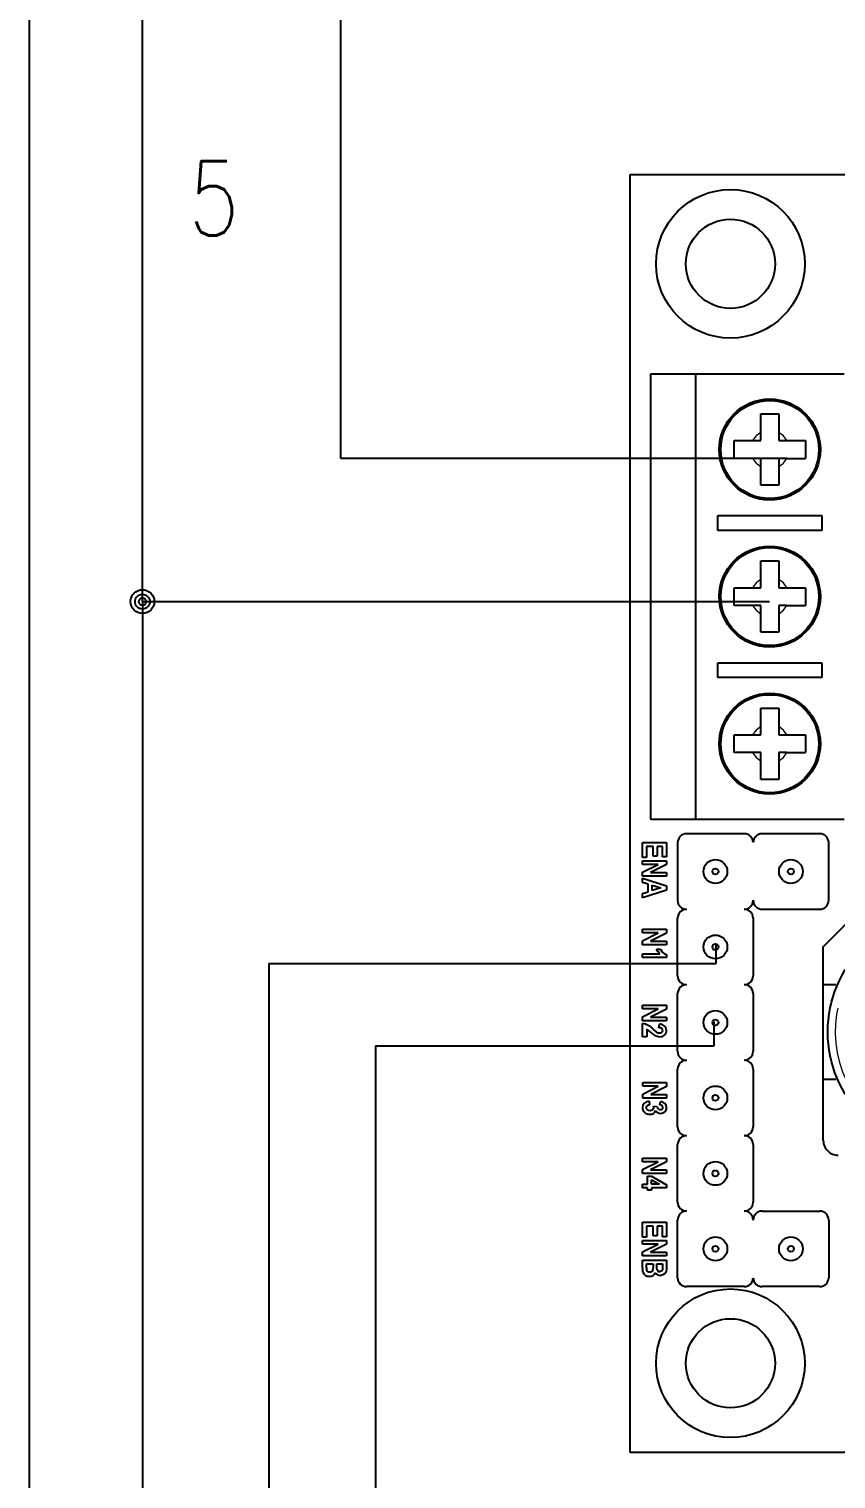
# Model space of a CAD drawing. Header units: inches. Extents: x 15 to 148, y 10 to 111.
# Drawn here: x 126.91 to 128.946, y 105.016 to 108.676 of the extents above; entities that cross this region are included whole.
import ezdxf
from ezdxf.enums import TextEntityAlignment as Align

# ---------------------------------------------------------------- set-up
doc = ezdxf.new("R2010")
doc.units = ezdxf.units.IN
doc.header["$MEASUREMENT"] = 0
doc.linetypes.add('PHANTOM', pattern=[1.27, 0.635, -0.127, 0.127, -0.127, 0.127, -0.127])
doc.layers.add('BLK_12AWG', color=7, linetype='Continuous')
doc.layers.add('SYMS', color=7, linetype='Continuous')
doc.layers.add('WIRENO', color=5, linetype='Continuous', true_color=0x0000ff)
doc.styles.add('WD', font='romans.shx')

# ---------------------------------------------------------------- blocks, each defined once
blk = doc.blocks.new('L298N')
at = {"color": 7, "linetype": 'Continuous', "lineweight": 25}
for p, q in [((150.9436, 102.6038), (150.9436, 106.9788)), ((155.2436, 106.9788), (155.2436, 102.6038)), ((153.542, 103.2538), (153.4136, 103.3822)), ((151.6136, 102.8238), (151.6136, 103.3238)), ((153.1136, 103.3238), (153.1136, 102.8238)), ((153.3856, 103.2718), (153.1916, 103.2718)), ((153.6686, 103.2538), (153.542, 103.2538)), ((153.6686, 103.2538), (153.6686, 103.2963)), ((153.9886, 103.2538), (153.6686, 103.2538)), ((153.9886, 103.2963), (153.9886, 103.2538)), ((154.1936, 103.2538), (153.9886, 103.2538)), ((154.4616, 103.2718), (154.6556, 103.2718)), ((152.0911, 103.2488), (152.1411, 103.2488)), ((152.0911, 102.8988), (152.0911, 103.2488)), ((152.1411, 103.2488), (152.1411, 102.8988)), ((152.5861, 103.2488), (152.6361, 103.2488)), ((152.5861, 102.8988), (152.5861, 103.2488)), ((152.6361, 103.2488), (152.6361, 102.8988)), ((153.1616, 103.2418), (153.1616, 103.0478)), ((153.4156, 103.0478), (153.4156, 103.2418)), ((154.4316, 103.0478), (154.4316, 103.2418)), ((154.6856, 103.2418), (154.6856, 103.0478)), ((151.8386, 103.1938), (151.8986, 103.1938)), ((151.8386, 103.1315), (151.8386, 103.1938)), ((151.8986, 103.1315), (151.8986, 103.1938)), ((152.3336, 103.1938), (152.3936, 103.1938)), ((152.3336, 103.1315), (152.3336, 103.1938)), ((152.3936, 103.1315), (152.3936, 103.1938)), ((152.8286, 103.1938), (152.8886, 103.1938)), ((152.8286, 103.1315), (152.8286, 103.1938)), ((152.8886, 103.1315), (152.8886, 103.1938)), ((151.8386, 103.1038), (151.8386, 103.1315)), ((151.8986, 103.1315), (151.8986, 103.1038)), ((152.3336, 103.1038), (152.3336, 103.1315)), ((152.3936, 103.1315), (152.3936, 103.1038)), ((152.8286, 103.1038), (152.8286, 103.1315)), ((152.8886, 103.1315), (152.8886, 103.1038)), ((151.7486, 103.1038), (151.8109, 103.1038)), ((151.7486, 103.0438), (151.7486, 103.1038)), ((151.8109, 103.1038), (151.8386, 103.1038)), ((151.8986, 103.1038), (151.9263, 103.1038)), ((151.9263, 103.1038), (151.9886, 103.1038)), ((151.9886, 103.1038), (151.9886, 103.0438)), ((152.2436, 103.1038), (152.3059, 103.1038)), ((152.2436, 103.0438), (152.2436, 103.1038)), ((152.3059, 103.1038), (152.3336, 103.1038)), ((152.3936, 103.1038), (152.4213, 103.1038)), ((152.4213, 103.1038), (152.4836, 103.1038)), ((152.4836, 103.1038), (152.4836, 103.0438)), ((152.7386, 103.1038), (152.8009, 103.1038)), ((152.7386, 103.0438), (152.7386, 103.1038)), ((152.8009, 103.1038), (152.8286, 103.1038)), ((152.8886, 103.1038), (152.9163, 103.1038)), ((152.9163, 103.1038), (152.9786, 103.1038)), ((152.9786, 103.1038), (152.9786, 103.0438)), ((151.8109, 103.0438), (151.7486, 103.0438)), ((151.8386, 103.0438), (151.8109, 103.0438)), ((151.8386, 103.0161), (151.8386, 103.0438)), ((151.8386, 102.9538), (151.8386, 103.0161)), ((151.8986, 103.0438), (151.8986, 103.0161)), ((151.9263, 103.0438), (151.8986, 103.0438)), ((151.8986, 103.0161), (151.8986, 102.9538)), ((151.9886, 103.0438), (151.9263, 103.0438)), ((152.3059, 103.0438), (152.2436, 103.0438)), ((152.3336, 103.0438), (152.3059, 103.0438)), ((152.3336, 103.0161), (152.3336, 103.0438)), ((152.3336, 102.9538), (152.3336, 103.0161)), ((152.3936, 103.0438), (152.3936, 103.0161)), ((152.4213, 103.0438), (152.3936, 103.0438)), ((152.3936, 103.0161), (152.3936, 102.9538)), ((152.4836, 103.0438), (152.4213, 103.0438)), ((152.8009, 103.0438), (152.7386, 103.0438)), ((152.8286, 103.0438), (152.8009, 103.0438)), ((152.8286, 103.0161), (152.8286, 103.0438)), ((152.8286, 102.9538), (152.8286, 103.0161)), ((152.8886, 103.0438), (152.8886, 103.0161)), ((152.9163, 103.0438), (152.8886, 103.0438)), ((152.8886, 103.0161), (152.8886, 102.9538)), ((152.9786, 103.0438), (152.9163, 103.0438)), ((153.4456, 103.0178), (153.6396, 103.0178)), ((153.6996, 103.0178), (153.8936, 103.0178)), ((153.9536, 103.0178), (154.1476, 103.0178)), ((154.2076, 103.0178), (154.4016, 103.0178)), ((153.1616, 102.9878), (153.1616, 102.7938)), ((154.6856, 102.9878), (154.6856, 102.7938)), ((151.8986, 102.9538), (151.8386, 102.9538)), ((152.3936, 102.9538), (152.3336, 102.9538)), ((152.8886, 102.9538), (152.8286, 102.9538)), ((152.1411, 102.8988), (152.0911, 102.8988)), ((152.6361, 102.8988), (152.5861, 102.8988)), ((151.6136, 102.8238), (153.1136, 102.8238)), ((151.6136, 102.6738), (151.6136, 102.8238)), ((153.1136, 102.8238), (153.1136, 102.6738)), ((153.1916, 102.7638), (153.3856, 102.7638)), ((153.6396, 102.7638), (153.4456, 102.7638)), ((153.8936, 102.7638), (153.6996, 102.7638)), ((154.1476, 102.7638), (153.9536, 102.7638)), ((154.4016, 102.7638), (154.2076, 102.7638)), ((154.6556, 102.7638), (154.4616, 102.7638)), ((153.1911, 102.646), (153.1911, 102.726)), ((153.1911, 102.726), (153.2398, 102.726)), ((153.2398, 102.726), (153.2398, 102.7125)), ((153.2523, 102.646), (153.2523, 102.726)), ((153.2523, 102.726), (153.2652, 102.726)), ((153.2652, 102.726), (153.292, 102.6726)), ((153.292, 102.6726), (153.292, 102.726)), ((153.292, 102.726), (153.3044, 102.726)), ((153.3044, 102.726), (153.3044, 102.646)), ((153.3116, 102.646), (153.3371, 102.726)), ((153.3371, 102.726), (153.3512, 102.726)), ((153.3512, 102.726), (153.3774, 102.646)), ((153.4831, 102.6459), (153.4831, 102.7259)), ((153.4831, 102.7259), (153.496, 102.7259)), ((153.496, 102.7259), (153.5228, 102.6724)), ((153.5228, 102.6724), (153.5228, 102.7259)), ((153.5228, 102.7259), (153.5352, 102.7259)), ((153.5352, 102.7259), (153.5352, 102.6459)), ((153.5684, 102.7261), (153.5785, 102.7261)), ((153.5785, 102.7261), (153.5785, 102.6459)), ((153.7389, 102.6459), (153.7389, 102.7259)), ((153.7389, 102.7259), (153.7518, 102.7259)), ((153.7518, 102.7259), (153.7786, 102.6724)), ((153.7786, 102.6724), (153.7786, 102.7259)), ((153.7786, 102.7259), (153.7909, 102.7259)), ((153.7909, 102.7259), (153.7909, 102.6459)), ((153.9991, 102.6466), (153.9991, 102.7266)), ((153.9991, 102.7266), (154.012, 102.7266)), ((154.012, 102.7266), (154.0388, 102.6731)), ((154.0388, 102.6731), (154.0388, 102.7266)), ((154.0388, 102.7266), (154.0512, 102.7266)), ((154.0512, 102.7266), (154.0512, 102.6466)), ((154.2531, 102.6459), (154.2531, 102.7259)), ((154.2531, 102.7259), (154.266, 102.7259)), ((154.266, 102.7259), (154.2928, 102.6724)), ((154.2928, 102.6724), (154.2928, 102.7259)), ((154.2928, 102.7259), (154.3052, 102.7259)), ((154.3052, 102.7259), (154.3052, 102.6459)), ((154.3142, 102.6754), (154.3426, 102.7261)), ((154.3426, 102.7261), (154.3532, 102.7261)), ((154.3532, 102.7261), (154.3532, 102.6754)), ((154.4689, 102.646), (154.4689, 102.726)), ((154.4689, 102.726), (154.5176, 102.726)), ((154.5176, 102.726), (154.5176, 102.7125)), ((154.5301, 102.646), (154.5301, 102.726)), ((154.5301, 102.726), (154.543, 102.726)), ((154.543, 102.726), (154.5698, 102.6726)), ((154.5698, 102.6726), (154.5698, 102.726)), ((154.5698, 102.726), (154.5821, 102.726)), ((154.5821, 102.726), (154.5821, 102.646)), ((154.5961, 102.646), (154.5961, 102.726)), ((154.5961, 102.726), (154.6224, 102.726)), ((153.1136, 102.6738), (151.6136, 102.6738)), ((153.2398, 102.7125), (153.2043, 102.7125)), ((153.2043, 102.7125), (153.2043, 102.6947)), ((153.2043, 102.6947), (153.2373, 102.6947)), ((153.2373, 102.6812), (153.2043, 102.6812)), ((153.2043, 102.6812), (153.2043, 102.6595)), ((153.2373, 102.6947), (153.2373, 102.6812)), ((153.291, 102.646), (153.2646, 102.6982)), ((153.2646, 102.6982), (153.2646, 102.646)), ((153.3352, 102.6777), (153.3441, 102.7074)), ((153.3531, 102.6777), (153.3352, 102.6777)), ((153.3441, 102.7074), (153.3531, 102.6777)), ((153.5218, 102.6459), (153.4955, 102.6981)), ((153.4955, 102.6981), (153.4955, 102.6459)), ((153.5497, 102.6921), (153.5497, 102.706)), ((153.566, 102.6459), (153.566, 102.7037)), ((153.7776, 102.6459), (153.7512, 102.6981)), ((153.7512, 102.6981), (153.7512, 102.6459)), ((153.8145, 102.7009), (153.802, 102.7025)), ((154.0378, 102.6466), (154.0115, 102.6987)), ((154.0115, 102.6987), (154.0115, 102.6466)), ((154.0619, 102.6677), (154.0741, 102.6695)), ((154.0744, 102.7035), (154.0628, 102.7059)), ((154.0781, 102.6826), (154.0794, 102.6951)), ((154.0838, 102.6837), (154.0781, 102.6826)), ((154.2918, 102.6459), (154.2655, 102.6981)), ((154.2655, 102.6981), (154.2655, 102.6459)), ((154.3142, 102.662), (154.3142, 102.6754)), ((154.326, 102.6754), (154.341, 102.7027)), ((154.341, 102.6754), (154.326, 102.6754)), ((154.341, 102.7027), (154.341, 102.6754)), ((154.3532, 102.6754), (154.3613, 102.6754)), ((154.3613, 102.6754), (154.3613, 102.662)), ((154.5176, 102.7125), (154.4821, 102.7125)), ((154.4821, 102.7125), (154.4821, 102.6947)), ((154.4821, 102.6947), (154.5151, 102.6947)), ((154.5151, 102.6812), (154.4821, 102.6812)), ((154.4821, 102.6812), (154.4821, 102.6595)), ((154.5151, 102.6947), (154.5151, 102.6812)), ((154.5688, 102.646), (154.5424, 102.6982)), ((154.5424, 102.6982), (154.5424, 102.646)), ((154.6093, 102.7127), (154.6169, 102.7127)), ((154.6093, 102.6942), (154.6093, 102.7127)), ((154.6181, 102.6942), (154.6093, 102.6942)), ((154.6093, 102.6809), (154.6201, 102.6809)), ((154.6093, 102.6595), (154.6093, 102.6809)), ((153.241, 102.646), (153.1911, 102.646)), ((153.2043, 102.6595), (153.241, 102.6595)), ((153.241, 102.6595), (153.241, 102.646)), ((153.2646, 102.646), (153.2523, 102.646)), ((153.3044, 102.646), (153.291, 102.646)), ((153.3257, 102.646), (153.3116, 102.646)), ((153.3312, 102.6641), (153.3257, 102.646)), ((153.3574, 102.6641), (153.3312, 102.6641)), ((153.3631, 102.646), (153.3574, 102.6641)), ((153.3774, 102.646), (153.3631, 102.646)), ((153.4955, 102.6459), (153.4831, 102.6459)), ((153.5352, 102.6459), (153.5218, 102.6459)), ((153.5785, 102.6459), (153.566, 102.6459)), ((153.7512, 102.6459), (153.7389, 102.6459)), ((153.7909, 102.6459), (153.7776, 102.6459)), ((153.8446, 102.6459), (153.8005, 102.6459)), ((153.8196, 102.6601), (153.8446, 102.6601)), ((153.8446, 102.6601), (153.8446, 102.6459)), ((154.0115, 102.6466), (153.9991, 102.6466)), ((154.0512, 102.6466), (154.0378, 102.6466)), ((154.2655, 102.6459), (154.2531, 102.6459)), ((154.3052, 102.6459), (154.2918, 102.6459)), ((154.341, 102.662), (154.3142, 102.662)), ((154.341, 102.6459), (154.341, 102.662)), ((154.3532, 102.6459), (154.341, 102.6459)), ((154.3613, 102.662), (154.3532, 102.662)), ((154.3532, 102.662), (154.3532, 102.6459)), ((154.5188, 102.646), (154.4689, 102.646)), ((154.4821, 102.6595), (154.5188, 102.6595)), ((154.5188, 102.6595), (154.5188, 102.646)), ((154.5424, 102.646), (154.5301, 102.646)), ((154.5821, 102.646), (154.5688, 102.646)), ((154.6184, 102.646), (154.5961, 102.646)), ((154.6216, 102.6595), (154.6093, 102.6595)), ((155.2436, 102.6038), (150.9436, 102.6038))]:
    blk.add_line(p, q, dxfattribs=at)
at = {"color": 8, "linetype": 'PHANTOM', "lineweight": 18, "flags": 128}
for points in [[(151.8386, 103.1315), (151.8226, 103.1198), (151.8109, 103.1038)], [(151.9263, 103.1038), (151.9146, 103.1198), (151.8986, 103.1315)], [(152.3336, 103.1315), (152.3176, 103.1198), (152.3059, 103.1038)], [(152.4213, 103.1038), (152.4096, 103.1198), (152.3936, 103.1315)], [(152.8286, 103.1315), (152.8126, 103.1198), (152.8009, 103.1038)], [(152.9163, 103.1038), (152.9046, 103.1198), (152.8886, 103.1315)], [(151.8109, 103.0438), (151.8226, 103.0278), (151.8386, 103.0161)], [(151.8986, 103.0161), (151.9146, 103.0278), (151.9263, 103.0438)], [(152.3059, 103.0438), (152.3176, 103.0278), (152.3336, 103.0161)], [(152.3936, 103.0161), (152.4096, 103.0278), (152.4213, 103.0438)], [(152.8009, 103.0438), (152.8126, 103.0278), (152.8286, 103.0161)], [(152.8886, 103.0161), (152.9046, 103.0278), (152.9163, 103.0438)]]:
    blk.add_lwpolyline(points, dxfattribs=at)
at = {"color": 7, "linetype": 'Continuous', "lineweight": 25, "flags": 128}
for points in [[(154.6224, 102.726), (154.6264, 102.7259), (154.6341, 102.7251), (154.639, 102.7233), (154.6429, 102.7199), (154.6465, 102.7138), (154.6478, 102.707), (154.6479, 102.7059)], [(153.566, 102.7037), (153.5584, 102.6968), (153.5497, 102.6921)], [(153.8235, 102.7134), (153.8215, 102.7132), (153.8198, 102.7126), (153.8183, 102.7116), (153.8171, 102.7103), (153.8153, 102.7064), (153.8145, 102.7009)], [(153.8189, 102.6803), (153.8256, 102.6882), (153.8292, 102.6931)], [(153.8292, 102.6931), (153.8313, 102.6979), (153.832, 102.7028)], [(154.0741, 102.6695), (154.0748, 102.6656), (154.0764, 102.6619), (154.0786, 102.6595), (154.0809, 102.6583), (154.0834, 102.6579)], [(154.0834, 102.6579), (154.086, 102.6583), (154.0882, 102.6596), (154.0905, 102.6623), (154.0921, 102.6662), (154.0927, 102.6712)], [(154.0927, 102.6712), (154.0923, 102.6752), (154.0909, 102.6791), (154.0889, 102.6817), (154.0867, 102.6831), (154.0842, 102.6837), (154.0838, 102.6837)], [(154.6169, 102.7127), (154.6209, 102.7126), (154.628, 102.7124), (154.6304, 102.7119), (154.6322, 102.7107), (154.6339, 102.7086), (154.6347, 102.7062), (154.635, 102.7036)], [(154.6278, 102.6944), (154.6244, 102.6943), (154.6181, 102.6942)], [(154.6201, 102.6809), (154.6241, 102.6808), (154.632, 102.6796), (154.6345, 102.6779), (154.6363, 102.6755), (154.6372, 102.6726), (154.6374, 102.67)], [(154.6374, 102.67), (154.6369, 102.666), (154.6355, 102.6631), (154.6336, 102.6612), (154.6315, 102.6602), (154.6243, 102.6596), (154.6216, 102.6595)], [(154.6369, 102.647), (154.6303, 102.6462), (154.6184, 102.646)]]:
    blk.add_lwpolyline(points, dxfattribs=at)
at = {"color": 7, "linetype": 'Continuous', "lineweight": 25}
for centre, radius in [((153.8286, 103.6688), 0.4), ((151.8686, 103.0738), 0.17), ((151.8686, 103.0738), 0.165), ((152.3636, 103.0738), 0.17), ((152.3636, 103.0738), 0.165), ((152.8586, 103.0738), 0.17), ((152.8586, 103.0738), 0.165), ((151.2436, 102.9413), 0.25), ((153.2886, 103.1448), 0.04), ((153.2886, 103.1448), 0.01), ((154.5586, 103.1448), 0.04), ((154.5586, 103.1448), 0.01), ((154.9436, 102.9413), 0.25), ((151.2436, 102.9413), 0.15), ((154.9436, 102.9413), 0.15), ((153.2886, 102.8908), 0.04), ((153.5426, 102.8908), 0.04), ((153.7966, 102.8908), 0.04), ((154.0506, 102.8908), 0.04), ((154.3046, 102.8908), 0.04), ((154.5586, 102.8908), 0.04), ((153.2886, 102.8908), 0.01), ((153.5426, 102.8908), 0.01), ((153.7966, 102.8908), 0.01), ((154.0506, 102.8908), 0.01), ((154.3046, 102.8908), 0.01), ((154.5586, 102.8908), 0.01)]:
    blk.add_circle(centre, radius, dxfattribs=at)
at = {"color": 8, "linetype": 'PHANTOM', "lineweight": 18}
blk.add_arc((153.8286, 103.6688), 0.375, 58.6677, 301.3323, dxfattribs=at)
at = {"color": 7, "linetype": 'Continuous', "lineweight": 25}
for centre, radius, start, end in [((154.1936, 103.3038), 0.05, 270, 0), ((153.1916, 103.2418), 0.03, 90, 180), ((153.3856, 103.2418), 0.03, 0, 90), ((154.4616, 103.2418), 0.03, 90, 180), ((154.6556, 103.2418), 0.03, 0, 90), ((153.1916, 103.0478), 0.03, 180, 270), ((153.1916, 102.9878), 0.03, 90, 180), ((153.3856, 103.0478), 0.03, 270, 0), ((153.3856, 102.9878), 0.03, 0, 90), ((153.4456, 102.9878), 0.03, 90, 180), ((153.6396, 102.9878), 0.03, 0, 90), ((153.6996, 102.9878), 0.03, 90, 180), ((153.8936, 102.9878), 0.03, 0, 90), ((153.9536, 102.9878), 0.03, 90, 180), ((154.1476, 102.9878), 0.03, 0, 90), ((154.2076, 102.9878), 0.03, 90, 180), ((154.4016, 102.9878), 0.03, 0, 90), ((154.4616, 103.0478), 0.03, 180, 270), ((154.4616, 102.9878), 0.03, 90, 180), ((154.6556, 103.0478), 0.03, 270, 0), ((154.6556, 102.9878), 0.03, 0, 90), ((153.1916, 102.7938), 0.03, 180, 270), ((153.3856, 102.7938), 0.03, 270, 0), ((153.4456, 102.7938), 0.03, 180, 270), ((153.6396, 102.7938), 0.03, 270, 0), ((153.6996, 102.7938), 0.03, 180, 270), ((153.8936, 102.7938), 0.03, 270, 0), ((153.9536, 102.7938), 0.03, 180, 270), ((154.1476, 102.7938), 0.03, 270, 0), ((154.2076, 102.7938), 0.03, 180, 270), ((154.4016, 102.7938), 0.03, 270, 0), ((154.4616, 102.7938), 0.03, 180, 270), ((154.6556, 102.7938), 0.03, 270, 0), ((153.5364, 102.737), 0.0338, 293.2666, 341.1528), ((153.8244, 102.7037), 0.0224, 91.6354, 183.0841), ((153.8239, 102.7055), 0.0207, 356.1018, 90.3965), ((154.0841, 102.7055), 0.0213, 92.66, 178.9002), ((154.0841, 102.7045), 0.00981, 98.589, 185.9846), ((154.0825, 102.7066), 0.0076, 350.5065, 88.4667), ((154.0828, 102.707), 0.0198, 357.9294, 89.2153), ((153.8538, 102.6395), 0.0537, 130.5637, 173.1944), ((153.8806, 102.6238), 0.0709, 135.6204, 149.1904), ((153.8231, 102.7044), 0.00901, 349.7555, 87.5641), ((153.7976, 102.7077), 0.0471, 313.2055, 355.5427), ((154.0842, 102.6675), 0.0223, 179.4222, 268.1469), ((154.0803, 102.7051), 0.0101, 264.8642, 312.5593), ((154.082, 102.6688), 0.0236, 273.614, 4.2143), ((154.08, 102.7047), 0.00999, 315.7758, 4.0337), ((154.0831, 102.7063), 0.0195, 300.9868, 0.0754), ((154.087, 102.672), 0.0186, 355.4815, 70.7641), ((154.6266, 102.7028), 0.00843, 278.2941, 5.6328), ((154.6298, 102.6671), 0.0213, 289.3018, 5.6518), ((154.6286, 102.705), 0.0193, 301.3704, 2.5703), ((154.6315, 102.6703), 0.0196, 356.851, 68.5447)]:
    blk.add_arc(centre, radius, start, end, dxfattribs=at)
blk = doc.blocks.new('WDDOT')
for radius in [0.03, 0.0187, 0.00929]:
    blk.add_circle((0, 0), radius)
blk = doc.blocks.new('WD_WNH')
at = {"linetype": 'Continuous', "style": 'WD', "width": 0.8}
blk.add_attdef('WIRENO', text='', height=0.125, dxfattribs=at).set_placement((0, 0.0625), align=Align.CENTER)
at = {"style": 'WD', "flags": 1}
for tag, p in [('W01USER', (0, 0.0781)), ('W02USER', (0, 0.0703)), ('W03USER', (0, 0.0625)), ('W04USER', (0, 0.0547)), ('W05USER', (0, 0.0469)), ('W06USER', (0, 0.0391)), ('W07USER', (0, 0.0312)), ('W08USER', (0, 0.0234)), ('W09USER', (0, 0.0156)), ('W10USER', (0, 0.0078))]:
    blk.add_attdef(tag, text='', height=0.005, dxfattribs=at).set_placement(p, align=Align.CENTER)

msp = doc.modelspace()

# ---------------------------------------------------------------- linework, layer by layer
at = {"color": 7, "linetype": 'Continuous'}
msp.add_line((126.9102, 110.7588), (126.9102, 94.5738), dxfattribs=at)
at = {"layer": 'BLK_12AWG'}
for p, q in [((127.1963, 107.2306), (127.1963, 109.2944)), ((127.6967, 107.5919), (127.6967, 109.0097)), ((128.8016, 107.5919), (127.6967, 107.5919)), ((127.1963, 107.2306), (127.1963, 102.5067)), ((127.1963, 107.2306), (128.7786, 107.2306)), ((128.644, 106.3171), (128.644, 106.3642)), ((127.5156, 106.3171), (127.5156, 102.8845)), ((127.5156, 106.3171), (128.644, 106.3171)), ((128.6386, 106.1097), (128.6386, 106.1706)), ((127.7844, 106.1097), (127.7844, 103.2791)), ((127.7844, 106.1097), (128.6386, 106.1097))]:
    msp.add_line(p, q, dxfattribs=at)

# ---------------------------------------------------------------- block references
at = {"layer": 'BLK_12AWG', "xscale": 0.75, "yscale": 0.75, "zscale": 0.75, "rotation": 270}
msp.add_blockref('L298N', (51.4737, 221.516), dxfattribs=at)
at = {"layer": 'SYMS'}
msp.add_blockref('WDDOT', (127.1963, 107.2306), dxfattribs=at)
at = {"layer": 'WIRENO'}
ref = msp.add_blockref('WD_WNH', (127.0018, 108.0606), dxfattribs=dict(at, xscale=1.5, yscale=1.5, zscale=1.5))
ref.add_attrib('WIRENO', '5', dxfattribs={"linetype": 'Continuous', "height": 0.1875, "style": 'WD', "width": 0.8}).set_placement((127.3768, 108.1544), align=Align.CENTER)

doc.saveas('drawing.dxf')
